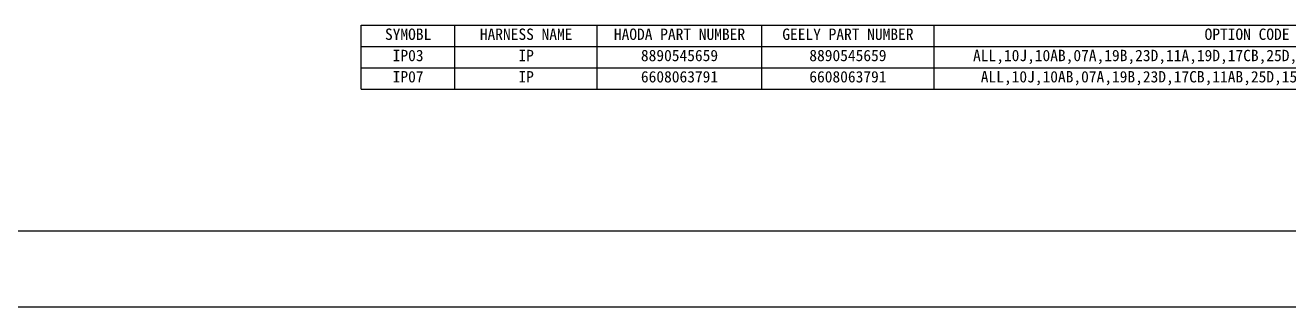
# Model space of a CAD drawing. Header units: inches. Extents: x 47316 to 59086, y 3141 to 11743.
# Drawn here: x 55426.1 to 55759.6, y 8232.5 to 8306.6 of the extents above; entities that cross this region are included whole.
import ezdxf
from ezdxf.enums import TextEntityAlignment as Align

# ---------------------------------------------------------------- set-up
doc = ezdxf.new("R2010")
doc.units = ezdxf.units.IN
doc.header["$MEASUREMENT"] = 0
doc.styles.add('COOL-仿宋', font='simfang.ttf')

msp = doc.modelspace()

# ---------------------------------------------------------------- linework, layer by layer
at = {"color": 0}
for p, q in [((55514.82, 8289.79), (55514.82, 8306.59)), ((55514.82, 8306.59), (55915.91, 8306.59)), ((55539.56, 8289.79), (55539.56, 8306.59)), ((55577.12, 8289.79), (55577.12, 8306.59)), ((55620.52, 8289.79), (55620.52, 8306.59)), ((55666.02, 8289.79), (55666.02, 8306.59)), ((55514.82, 8300.99), (55915.91, 8300.99)), ((55514.82, 8295.39), (55915.91, 8295.39)), ((55514.82, 8289.79), (55915.91, 8289.79))]:
    msp.add_line(p, q, dxfattribs=at)
at = {"color": 0, "lineweight": -2}
for p, q in [((50267.93, 8252.45), (56171.93, 8252.45)), ((50247.93, 8232.45), (56191.93, 8232.45))]:
    msp.add_line(p, q, dxfattribs=at)

# ---------------------------------------------------------------- texts
at = {"color": 0, "style": 'COOL-仿宋'}
for s, height, p in [('SYMOBL', 2.994, (55527.19, 8302.74)), ('HARNESS NAME', 2.9944, (55558.34, 8302.74)), ('HAODA PART NUMBER', 2.9944, (55598.82, 8302.74)), ('GEELY PART NUMBER', 2.9944, (55643.27, 8302.74)), ('OPTION CODE', 2.9944, (55748.62, 8302.74)), ('IP03', 2.994, (55527.19, 8297.14)), ('IP', 2.994, (55558.34, 8297.14)), ('8890545659', 2.994, (55598.82, 8297.14)), ('8890545659', 2.994, (55643.27, 8297.14)), ('ALL,10J,10AB,07A,19B,23D,11A,19D,17CB,25D,15D,24F,09E,24A,-19C1,11A&19B', 2.9944, (55748.62, 8297.14)), ('IP07', 2.994, (55527.19, 8291.54)), ('IP', 2.994, (55558.34, 8291.54)), ('6608063791', 2.994, (55598.82, 8291.54)), ('6608063791', 2.994, (55643.27, 8291.54)), ('ALL,10J,10AB,07A,19B,23D,17CB,11AB,25D,15D,24F,09E,24A,-19C1,11AB&19B', 2.9944, (55748.62, 8291.54))]:
    msp.add_text(s, height=height, dxfattribs=at).set_placement(p, align=Align.CENTER)

doc.saveas('drawing.dxf')
